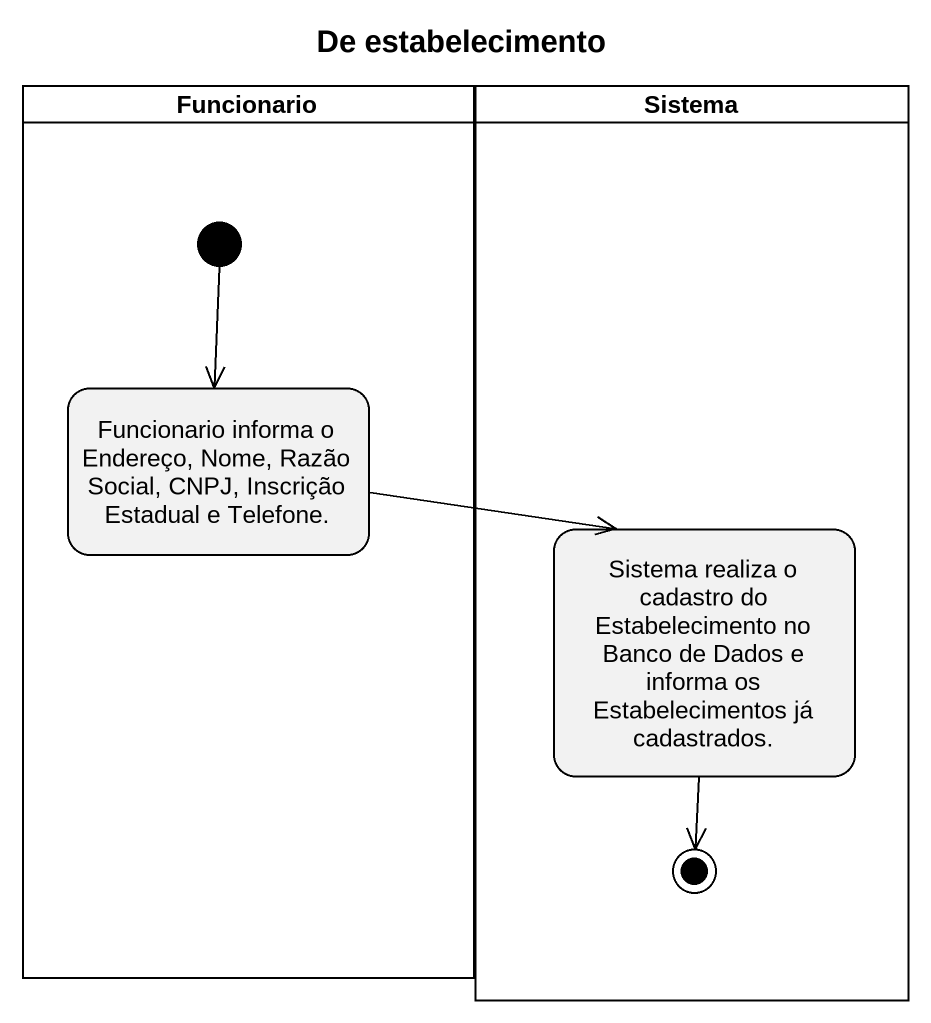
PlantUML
@startuml
title De estabelecimento
hide empty description
state Funcionario <<partition>> {
  state "Funcionario informa o Endereço, Nome, Razão Social, CNPJ, Inscrição Estadual e Telefone." as Funcionario_informa_o
  [*] --> Funcionario_informa_o
}
state Sistema <<partition>> {
  state "Sistema realiza o cadastro do Estabelecimento no Banco de Dados e informa os Estabelecimentos já cadastrados." as Sistema_realiza_o_cadastro
  Sistema_realiza_o_cadastro --> [*]
}
Funcionario_informa_o -right-> Sistema_realiza_o_cadastro
@enduml
